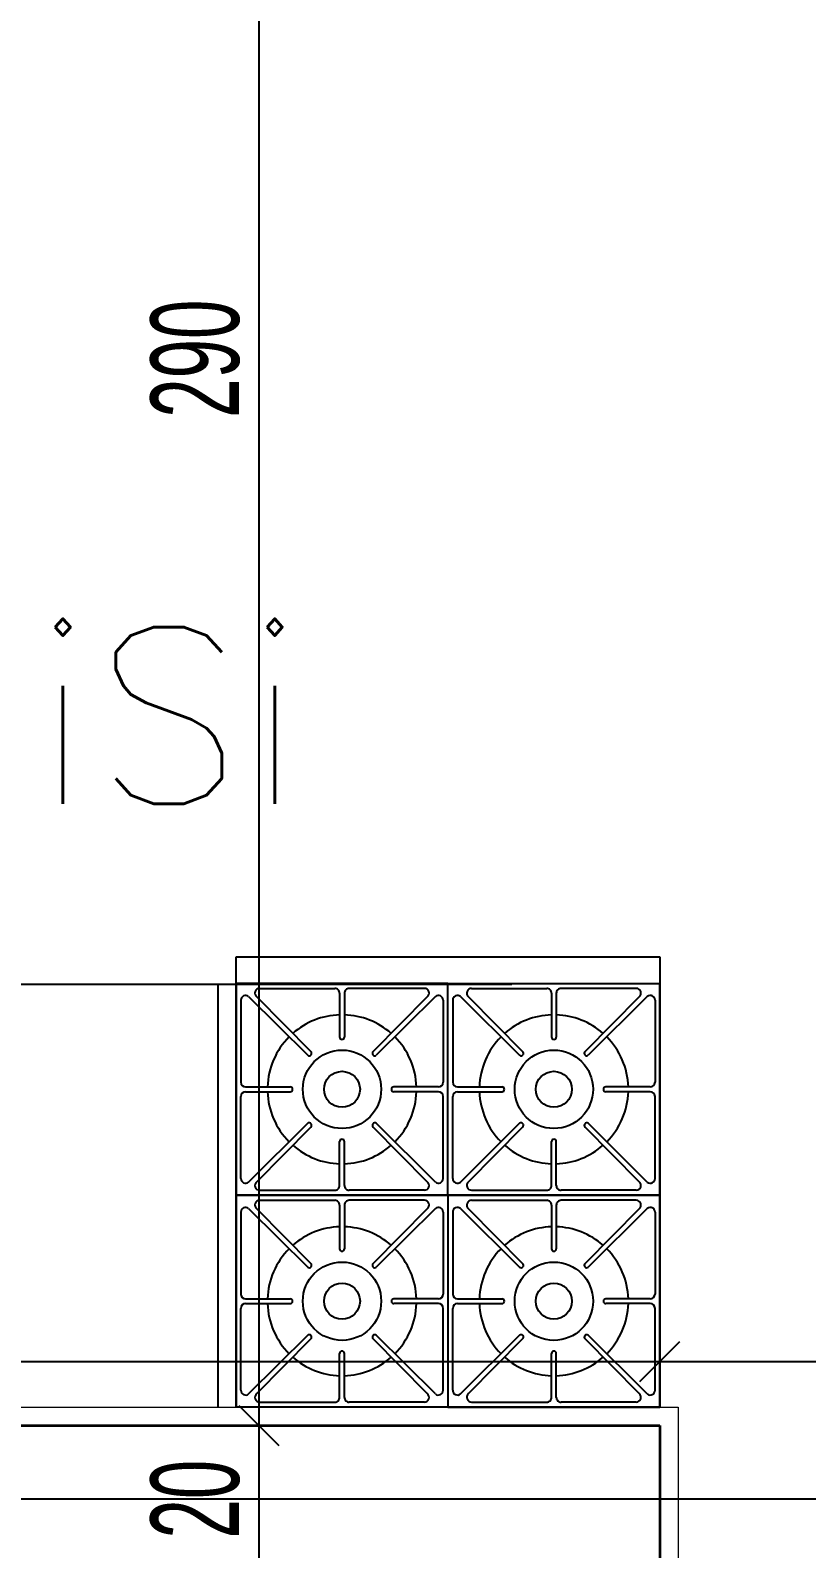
# Model space of a CAD drawing. Header units: inches. Extents: x -7543 to -822, y 102837 to 190349.
# Drawn here: x -833.61137 to -833.59027, y 102837.12434 to 102837.16561 of the extents above; entities that cross this region are included whole.
import ezdxf

# ---------------------------------------------------------------- set-up
doc = ezdxf.new("R2010")
doc.units = ezdxf.units.IN
doc.header["$MEASUREMENT"] = 0
doc.linetypes.add('DASHDOTX2', pattern=[2, 1, -0.5, 0, -0.5])
doc.layers.get('0').update_dxf_attribs({"lineweight": 25})
for name, color, linetype, lineweight in [('AKS', 1, 'Continuous', 25), ('ICOL', 55, 'Continuous', 25), ('SIVA', 150, 'Continuous', 15), ('YAZI', 7, 'Continuous', 25)]:
    doc.layers.add(name, color=color, linetype=linetype, lineweight=lineweight)
doc.layers.add('DUVAR', color=7, linetype='Continuous', lineweight=35, true_color=0xfc4642)
doc.layers.add('TEFRİŞ', color=7, linetype='Continuous', lineweight=25, true_color=0x78462c)
doc.styles.add('OLCU', font='tromand.shx', dxfattribs={"width": 0.6, "height": 12})
doc.styles.add('TXTX', font='TXTX')

# ---------------------------------------------------------------- blocks, each defined once
blk = doc.blocks.new('_Oblique')
at = {"color": 0, "linetype": 'ByBlock', "lineweight": -2}
blk.add_line((-0.5, -0.5), (0.5, 0.5), dxfattribs=at)

msp = doc.modelspace()

# ---------------------------------------------------------------- linework, layer by layer
at = {"layer": 'AKS', "linetype": 'DASHDOTX2', "ltscale": 10}
msp.add_line((-833.2100964127285, 102837.1256839999), (-833.6602611994152, 102837.1256839999), dxfattribs=at)
at = {"layer": 'DUVAR'}
for p, q in [((-833.6602611994156, 102837.1276839999), (-833.5942611954849, 102837.1276839999)), ((-833.5942611954849, 102837.1276839999), (-833.5942611954849, 102837.0726839999))]:
    msp.add_line(p, q, dxfattribs=at)
at = {"layer": 'ICOL'}
for p, q in [((-833.6051586015334, 102837.185685496), (-833.6051586015334, 102837.1276839999)), ((-833.5942612033439, 102837.129418681), (-833.6632611994156, 102837.129418681)), ((-833.4902611994156, 102837.129418681), (-833.5942612033439, 102837.129418681)), ((-833.6051586015334, 102837.1276839999), (-833.6051586015334, 102837.1236839999))]:
    msp.add_line(p, q, dxfattribs=at)
at = {"layer": 'ICOL', "color": 53}
for p, q in [((-833.5942612033439, 102837.1300839999), (-833.5942612033439, 102837.130258681)), ((-833.5942612033439, 102837.1300839999), (-833.5942612033439, 102837.130258681)), ((-833.6057868800692, 102837.1276839999), (-833.6043186015334, 102837.1276839999)), ((-833.6057868800692, 102837.1276839999), (-833.6043186015334, 102837.1276839999))]:
    msp.add_line(p, q, dxfattribs=at)
at = {"layer": 'SIVA'}
for p, q in [((-833.6607611994153, 102837.1281839999), (-833.5937612033437, 102837.1281839999)), ((-833.5937612033437, 102837.1281839999), (-833.5937612033435, 102837.0721839999))]:
    msp.add_line(p, q, dxfattribs=at)
at = {"layer": 'TEFRİŞ'}
for p, q in [((-833.6057807652662, 102837.1281839999), (-833.6057807652662, 102837.1404239999)), ((-833.6057807652662, 102837.1404239999), (-833.5942607652662, 102837.1404239999)), ((-833.5942607652662, 102837.1404239999), (-833.5942607652662, 102837.1281839999)), ((-833.6627611994156, 102837.1396839998), (-833.598280959493, 102837.1396839998)), ((-833.606280959493, 102837.1396839998), (-833.606280959493, 102837.1281839999)), ((-833.6057807652662, 102837.1339439999), (-833.6057807652662, 102837.1397039999)), ((-833.6000207652662, 102837.1397039999), (-833.6057807652662, 102837.1397039999)), ((-833.6057807652662, 102837.1397039999), (-833.6057807652662, 102837.1339439999)), ((-833.6000207652662, 102837.1397039999), (-833.6057807652662, 102837.1397039999)), ((-833.6057807652662, 102837.1397039999), (-833.6057807652662, 102837.1339439999)), ((-833.6051390857654, 102837.1395667007), (-833.6030953555244, 102837.1395667007)), ((-833.6029656260521, 102837.1394369712), (-833.6029656260521, 102837.1382459609)), ((-833.6028358965668, 102837.1394369712), (-833.6028358965668, 102837.1382459609)), ((-833.6006624368665, 102837.1395667007), (-833.6027061670945, 102837.1395667007)), ((-833.6000207652662, 102837.1339439999), (-833.6000207652662, 102837.1397039999)), ((-833.6000207652662, 102837.1397039999), (-833.5942607652662, 102837.1397039999)), ((-833.6000207652662, 102837.1339439999), (-833.6000207652662, 102837.1397039999)), ((-833.6000207652662, 102837.1397039999), (-833.5942607652662, 102837.1397039999)), ((-833.6000207652662, 102837.1339439999), (-833.6000207652662, 102837.1397039999)), ((-833.6000207652662, 102837.1339439999), (-833.6000207652662, 102837.1397039999)), ((-833.5993790936659, 102837.1395667007), (-833.5973353634379, 102837.1395667007)), ((-833.5972056339656, 102837.1394369712), (-833.5972056339656, 102837.1382459609)), ((-833.5970759044803, 102837.1394369712), (-833.5970759044803, 102837.1382459609)), ((-833.5949024447671, 102837.1395667007), (-833.596946175008, 102837.1395667007)), ((-833.5942607652662, 102837.1339439999), (-833.5942607652662, 102837.1397039999)), ((-833.5942607652662, 102837.1397039999), (-833.5942607652662, 102837.1339439999)), ((-833.5942607652662, 102837.1397039999), (-833.5942607652662, 102837.1339439999)), ((-833.6056510357939, 102837.1392451325), (-833.6056510357939, 102837.1370185941)), ((-833.6054399086669, 102837.1393461353), (-833.6038320713824, 102837.1377484545)), ((-833.6052204675672, 102837.1393359685), (-833.6037506737276, 102837.1378494894)), ((-833.6005810550647, 102837.1393359685), (-833.6020508489042, 102837.1378494894)), ((-833.600361613965, 102837.1393461353), (-833.6019694512495, 102837.1377484545)), ((-833.6001504947515, 102837.1392451325), (-833.6001504947515, 102837.1370185941)), ((-833.599891035781, 102837.1392451325), (-833.599891035781, 102837.1370185941)), ((-833.5996799165674, 102837.1393461353), (-833.5980720792829, 102837.1377484545)), ((-833.5994604754677, 102837.1393359685), (-833.5979906816282, 102837.1378494894)), ((-833.5948210629653, 102837.1393359685), (-833.5962908568048, 102837.1378494894)), ((-833.5946016218655, 102837.1393461353), (-833.59620945915, 102837.1377484545)), ((-833.5943904947385, 102837.1392451325), (-833.5943904947385, 102837.1370185941)), ((-833.6037408553472, 102837.1377582729), (-833.6037408553472, 102837.1377583046)), ((-833.6020606672847, 102837.1377582729), (-833.6020606672847, 102837.1377583046)), ((-833.5979808632477, 102837.1377582729), (-833.5979808632477, 102837.1377583046)), ((-833.5963006751853, 102837.1377582729), (-833.5963006751853, 102837.1377583046)), ((-833.6056510357939, 102837.1344028672), (-833.6056510357939, 102837.1366294056)), ((-833.6055213063087, 102837.1368888646), (-833.6043102708392, 102837.1368888646)), ((-833.6055213063087, 102837.1367591351), (-833.6043102708392, 102837.1367591351)), ((-833.6055213063087, 102837.1367591351), (-833.6043102708392, 102837.1367591351)), ((-833.6002802242238, 102837.1368888646), (-833.6014912517797, 102837.1368888646)), ((-833.6002802242238, 102837.1367591351), (-833.6014912517797, 102837.1367591351)), ((-833.6002802242238, 102837.1367591351), (-833.6014912517797, 102837.1367591351)), ((-833.6001504947515, 102837.1344028672), (-833.6001504947515, 102837.1366294056)), ((-833.599891035781, 102837.1344028672), (-833.599891035781, 102837.1366294056)), ((-833.5997613063087, 102837.1368888646), (-833.5985502787527, 102837.1368888646)), ((-833.5997613063087, 102837.1367591351), (-833.5985502787527, 102837.1367591351)), ((-833.5997613063087, 102837.1367591351), (-833.5985502787527, 102837.1367591351)), ((-833.5945202242239, 102837.1368888646), (-833.5957312596933, 102837.1368888646)), ((-833.5945202242239, 102837.1367591351), (-833.5957312596933, 102837.1367591351)), ((-833.5945202242239, 102837.1367591351), (-833.5957312596933, 102837.1367591351)), ((-833.5943904947385, 102837.1344028672), (-833.5943904947385, 102837.1366294056)), ((-833.6054399086669, 102837.1343018645), (-833.6038320713824, 102837.1358995452)), ((-833.6052204675672, 102837.1343120312), (-833.6037506737276, 102837.1357985103)), ((-833.6037408553472, 102837.1358897268), (-833.6037408553472, 102837.1358896952)), ((-833.6020606672847, 102837.1358897268), (-833.6020606672847, 102837.1358896952)), ((-833.6005810550647, 102837.1343120312), (-833.6020508489042, 102837.1357985103)), ((-833.600361613965, 102837.1343018645), (-833.6019694512495, 102837.1358995452)), ((-833.5996799165674, 102837.1343018645), (-833.5980720792829, 102837.1358995452)), ((-833.5994604754677, 102837.1343120312), (-833.5979906816282, 102837.1357985103)), ((-833.5979808632477, 102837.1358897268), (-833.5979808632477, 102837.1358896952)), ((-833.5963006751853, 102837.1358897268), (-833.5963006751853, 102837.1358896952)), ((-833.5948210629653, 102837.1343120312), (-833.5962908568048, 102837.1357985103)), ((-833.5946016218655, 102837.1343018645), (-833.59620945915, 102837.1358995452)), ((-833.6029656260521, 102837.1342110285), (-833.6029656260521, 102837.1354020389)), ((-833.6028358965668, 102837.1342110285), (-833.6028358965668, 102837.1354020389)), ((-833.5972056339656, 102837.1342110285), (-833.5972056339656, 102837.1354020389)), ((-833.5970759044803, 102837.1342110285), (-833.5970759044803, 102837.1354020389)), ((-833.6051390857654, 102837.134081299), (-833.6030953555244, 102837.134081299)), ((-833.6006624368665, 102837.134081299), (-833.6027061670945, 102837.134081299)), ((-833.5993790936659, 102837.134081299), (-833.5973353634379, 102837.134081299)), ((-833.5949024447671, 102837.134081299), (-833.596946175008, 102837.134081299)), ((-833.6057807652662, 102837.1339439999), (-833.6057807652662, 102837.1281839999)), ((-833.6000207652662, 102837.1339439999), (-833.6057807652662, 102837.1339439999)), ((-833.6000207652662, 102837.1339439999), (-833.6057807652662, 102837.1339439999)), ((-833.6057807652662, 102837.1339439999), (-833.6000207652662, 102837.1339439999)), ((-833.6057807652662, 102837.1339439999), (-833.6000207652662, 102837.1339439999)), ((-833.6057807652662, 102837.1339439999), (-833.6000207652662, 102837.1339439999)), ((-833.6057807652662, 102837.1281839999), (-833.6057807652662, 102837.1339439999)), ((-833.6057807652662, 102837.1339439999), (-833.6000207652662, 102837.1339439999)), ((-833.6057807652662, 102837.1281839999), (-833.6057807652662, 102837.1339439999)), ((-833.6051390857654, 102837.1338067007), (-833.6030953555244, 102837.1338067007)), ((-833.6029656260521, 102837.1336769712), (-833.6029656260521, 102837.1324859609)), ((-833.6028358965668, 102837.1336769712), (-833.6028358965668, 102837.1324859609)), ((-833.6006624368665, 102837.1338067007), (-833.6027061670945, 102837.1338067007)), ((-833.6000207652662, 102837.1339439999), (-833.5942607652662, 102837.1339439999)), ((-833.6000207652662, 102837.1339439999), (-833.5942607652662, 102837.1339439999)), ((-833.5942607652662, 102837.1339439999), (-833.6000207652662, 102837.1339439999)), ((-833.5942607652662, 102837.1339439999), (-833.6000207652662, 102837.1339439999)), ((-833.6000207652662, 102837.1339439999), (-833.6000207652662, 102837.1281839999)), ((-833.6000207652662, 102837.1339439999), (-833.6000207652662, 102837.1281839999)), ((-833.5942607652662, 102837.1339439999), (-833.6000207652662, 102837.1339439999)), ((-833.6000207652662, 102837.1339439999), (-833.6000207652662, 102837.1281839999)), ((-833.5942607652662, 102837.1339439999), (-833.6000207652662, 102837.1339439999)), ((-833.6000207652662, 102837.1339439999), (-833.6000207652662, 102837.1281839999)), ((-833.5993790936659, 102837.1338067007), (-833.5973353634379, 102837.1338067007)), ((-833.5972056339656, 102837.1336769712), (-833.5972056339656, 102837.1324859609)), ((-833.5970759044803, 102837.1336769712), (-833.5970759044803, 102837.1324859609)), ((-833.5949024447671, 102837.1338067007), (-833.596946175008, 102837.1338067007)), ((-833.5942607652662, 102837.1339439999), (-833.5942607652662, 102837.1281839999)), ((-833.5942607652662, 102837.1281839999), (-833.5942607652662, 102837.1339439999)), ((-833.5942607652662, 102837.1281839999), (-833.5942607652662, 102837.1339439999)), ((-833.6056510357939, 102837.1334851325), (-833.6056510357939, 102837.1312585941)), ((-833.6054399086669, 102837.1335861353), (-833.6038320713824, 102837.1319884545)), ((-833.6052204675672, 102837.1335759685), (-833.6037506737276, 102837.1320894894)), ((-833.6005810550647, 102837.1335759685), (-833.6020508489042, 102837.1320894894)), ((-833.600361613965, 102837.1335861353), (-833.6019694512495, 102837.1319884545)), ((-833.6001504947515, 102837.1334851325), (-833.6001504947515, 102837.1312585941)), ((-833.599891035781, 102837.1334851325), (-833.599891035781, 102837.1312585941)), ((-833.5996799165674, 102837.1335861353), (-833.5980720792829, 102837.1319884545)), ((-833.5994604754677, 102837.1335759685), (-833.5979906816282, 102837.1320894894)), ((-833.5948210629653, 102837.1335759685), (-833.5962908568048, 102837.1320894894)), ((-833.5946016218655, 102837.1335861353), (-833.59620945915, 102837.1319884545)), ((-833.5943904947385, 102837.1334851325), (-833.5943904947385, 102837.1312585941)), ((-833.6037408553472, 102837.1319982729), (-833.6037408553472, 102837.1319983046)), ((-833.6020606672847, 102837.1319982729), (-833.6020606672847, 102837.1319983046)), ((-833.5979808632477, 102837.1319982729), (-833.5979808632477, 102837.1319983046)), ((-833.5963006751853, 102837.1319982729), (-833.5963006751853, 102837.1319983046)), ((-833.6056510357939, 102837.1286428672), (-833.6056510357939, 102837.1308694056)), ((-833.6055213063087, 102837.1311288646), (-833.6043102708392, 102837.1311288646)), ((-833.6055213063087, 102837.1311288646), (-833.6043102708392, 102837.1311288646)), ((-833.6055213063087, 102837.1309991351), (-833.6043102708392, 102837.1309991351)), ((-833.6002802242238, 102837.1311288646), (-833.6014912517797, 102837.1311288646)), ((-833.6002802242238, 102837.1311288646), (-833.6014912517797, 102837.1311288646)), ((-833.6002802242238, 102837.1309991351), (-833.6014912517797, 102837.1309991351)), ((-833.6001504947515, 102837.1286428672), (-833.6001504947515, 102837.1308694056)), ((-833.599891035781, 102837.1286428672), (-833.599891035781, 102837.1308694056)), ((-833.5997613063087, 102837.1311288646), (-833.5985502787527, 102837.1311288646)), ((-833.5997613063087, 102837.1311288646), (-833.5985502787527, 102837.1311288646)), ((-833.5997613063087, 102837.1309991351), (-833.5985502787527, 102837.1309991351)), ((-833.5945202242239, 102837.1311288646), (-833.5957312596933, 102837.1311288646)), ((-833.5945202242239, 102837.1311288646), (-833.5957312596933, 102837.1311288646)), ((-833.5945202242239, 102837.1309991351), (-833.5957312596933, 102837.1309991351)), ((-833.5943904947385, 102837.1286428672), (-833.5943904947385, 102837.1308694056)), ((-833.6054399086669, 102837.1285418645), (-833.6038320713824, 102837.1301395452)), ((-833.6052204675672, 102837.1285520312), (-833.6037506737276, 102837.1300385103)), ((-833.6037408553472, 102837.1301297268), (-833.6037408553472, 102837.1301296952)), ((-833.6020606672847, 102837.1301297268), (-833.6020606672847, 102837.1301296952)), ((-833.6005810550647, 102837.1285520312), (-833.6020508489042, 102837.1300385103)), ((-833.600361613965, 102837.1285418645), (-833.6019694512495, 102837.1301395452)), ((-833.5996799165674, 102837.1285418645), (-833.5980720792829, 102837.1301395452)), ((-833.5994604754677, 102837.1285520312), (-833.5979906816282, 102837.1300385103)), ((-833.5979808632477, 102837.1301297268), (-833.5979808632477, 102837.1301296952)), ((-833.5963006751853, 102837.1301297268), (-833.5963006751853, 102837.1301296952)), ((-833.5948210629653, 102837.1285520312), (-833.5962908568048, 102837.1300385103)), ((-833.5946016218655, 102837.1285418645), (-833.59620945915, 102837.1301395452)), ((-833.6029656260521, 102837.1284510285), (-833.6029656260521, 102837.1296420389)), ((-833.6028358965668, 102837.1284510285), (-833.6028358965668, 102837.1296420389)), ((-833.5972056339656, 102837.1284510285), (-833.5972056339656, 102837.1296420389)), ((-833.5970759044803, 102837.1284510285), (-833.5970759044803, 102837.1296420389)), ((-833.6051390857654, 102837.128321299), (-833.6030953555244, 102837.128321299)), ((-833.6006624368665, 102837.128321299), (-833.6027061670945, 102837.128321299)), ((-833.5993790936659, 102837.128321299), (-833.5973353634379, 102837.128321299)), ((-833.5949024447671, 102837.128321299), (-833.596946175008, 102837.128321299)), ((-833.5942607652662, 102837.1281839999), (-833.6057807652662, 102837.1281839999)), ((-833.6000207652662, 102837.1281839999), (-833.6057807652662, 102837.1281839999)), ((-833.6000207652662, 102837.1281839999), (-833.6057807652662, 102837.1281839999)), ((-833.6000207652662, 102837.1281839999), (-833.5942607652662, 102837.1281839999)), ((-833.6000207652662, 102837.1281839999), (-833.5942607652662, 102837.1281839999))]:
    msp.add_line(p, q, dxfattribs=at)
for centre, radius in [((-833.6029007613159, 102837.1368239999), 0.001065560549462062), ((-833.5971407692165, 102837.1368239999), 0.001065560549462062), ((-833.6029007613159, 102837.1368239999), 0.0004895605494620615), ((-833.5971407692165, 102837.1368239999), 0.0004895605494620615), ((-833.6029007613159, 102837.1310639999), 0.001065560549462062), ((-833.5971407692165, 102837.1310639999), 0.001065560549462062), ((-833.6029007613159, 102837.1310639999), 0.0004895605494620615), ((-833.5971407692165, 102837.1310639999), 0.0004895605494620615)]:
    msp.add_circle(centre, radius, dxfattribs=at)
for centre, radius, start, end in [((-833.6051390857654, 102837.1394369712), 0.0001297294852890167, 90.00000299959383, 231.1479999023067), ((-833.6030953555244, 102837.1394369712), 0.0001297294852890167, 0, 90.00000299959383), ((-833.6027061670945, 102837.1394369712), 0.0001297294852890167, 90.00000299959383, 180.00000500258), ((-833.6006624368665, 102837.1394369712), 0.0001297294852890167, 308.8520000976933, 89.99999700040615), ((-833.5993790936659, 102837.1394369712), 0.0001297294852890167, 90.00000299959383, 231.1479999023067), ((-833.5973353634379, 102837.1394369712), 0.0001297294852890167, 359.9999949974201, 89.99999700040615), ((-833.596946175008, 102837.1394369712), 0.0001297294852890167, 89.99999700040615, 180), ((-833.5949024447671, 102837.1394369712), 0.0001297294852890167, 308.8520000976933, 89.99999700040615), ((-833.6055213063087, 102837.1392451325), 0.0001297294852890167, 51.14800103017746, 180.00000500258), ((-833.6002802163233, 102837.1392451325), 0.0001297294852890167, 359.9999949974201, 128.8519989698226), ((-833.5997613142091, 102837.1392451325), 0.0001297294852890167, 51.14800103017746, 180.00000500258), ((-833.5945202242239, 102837.1392451325), 0.0001297294852890167, 359.9999949974201, 128.8519989698226), ((-833.6029007613159, 102837.1368239999), 0.002025560549462062, 91.83510244293656, 131.3747572026161), ((-833.6029007613159, 102837.1368239999), 0.002025560549462062, 48.62524279738395, 88.16489719260268), ((-833.5971407692165, 102837.1368239999), 0.002025560549462062, 91.8351028073973, 131.3747572026161), ((-833.5971407692165, 102837.1368239999), 0.002025560549462062, 48.62524279738395, 88.16489755706343), ((-833.6029007613159, 102837.1368239999), 0.002025560549462062, 135.2010501938546, 178.1648975180617), ((-833.6029007613159, 102837.1382459609), 6.486473615803471e-05, 180.00000500258, 270.0000009998646), ((-833.6029007613159, 102837.1382459609), 6.486473615803471e-05, 270.0000009998646, 0), ((-833.6029007613159, 102837.1368239999), 0.002025560549462062, 1.835102481938255, 44.79894980614539), ((-833.5971407692165, 102837.1368239999), 0.002025560549462062, 135.2010501938546, 178.1648975180617), ((-833.5971407692165, 102837.1382459609), 6.486473615803471e-05, 180, 269.9999990001353), ((-833.5971407692165, 102837.1382459609), 6.486473615803471e-05, 269.9999990001353, 359.9999949974201), ((-833.5971407692165, 102837.1368239999), 0.002025560549462062, 1.835102481938255, 44.79894980614539), ((-833.6037913725615, 102837.1377989717), 6.486473615803471e-05, 321.1470801459311, 51.14044702460502), ((-833.6020101500703, 102837.1377989717), 6.486473615803471e-05, 128.859552975395, 218.8529198540689), ((-833.5980313804621, 102837.1377989717), 6.486473615803471e-05, 321.1470801459311, 51.14044702460502), ((-833.5962501579709, 102837.1377989717), 6.486473615803471e-05, 128.859552975395, 218.8529198540689), ((-833.6037913725615, 102837.1377989717), 6.486473615803471e-05, 231.1534640108065, 321.1356868429399), ((-833.6020101500703, 102837.1377989717), 6.486473615803471e-05, 218.8643131570601, 308.8465359891935), ((-833.5980313804621, 102837.1377989717), 6.486473615803471e-05, 231.1534640108065, 321.1356868429399), ((-833.5962501579709, 102837.1377989717), 6.486473615803471e-05, 218.8643131570601, 308.8465359891935), ((-833.6055213063087, 102837.1370185941), 0.0001297294852890167, 180.00000500258, 270.0000009998646), ((-833.6002802242238, 102837.1370185941), 0.0001297294852890167, 270.0000009998646, 0), ((-833.5997613063087, 102837.1370185941), 0.0001297294852890167, 180, 269.9999990001353), ((-833.5945202242239, 102837.1370185941), 0.0001297294852890167, 269.9999990001353, 359.9999949974201), ((-833.6055213063087, 102837.1366294056), 0.0001297294852890167, 89.99999900013539, 179.99999499742), ((-833.6029007613159, 102837.1368239999), 0.002025560549462062, 181.8351028990337, 224.7989498061454), ((-833.6043102708392, 102837.1368239999), 6.486473615803471e-05, 0, 90.00000299959383), ((-833.6043102708392, 102837.1368239999), 6.486473615803471e-05, 270.0000009998646, 0), ((-833.6014912517797, 102837.1368239999), 6.486473615803471e-05, 90.00000299959383, 180.00000500258), ((-833.6014912517797, 102837.1368239999), 6.486473615803471e-05, 180.00000500258, 270.0000009998646), ((-833.6029007613159, 102837.1368239999), 0.002025560549462062, 315.2010501938546, 358.1648971009663), ((-833.6002802242238, 102837.1366294056), 0.0001297294852890167, 0, 89.99999900013539), ((-833.5997613063087, 102837.1366294056), 0.0001297294852890167, 90.00000099986461, 180), ((-833.5971407692165, 102837.1368239999), 0.002025560549462062, 181.8351028990337, 224.7989498061454), ((-833.5985502787527, 102837.1368239999), 6.486473615803471e-05, 359.9999949974201, 89.99999700040615), ((-833.5985502787527, 102837.1368239999), 6.486473615803471e-05, 269.9999990001353, 359.9999949974201), ((-833.5957312596933, 102837.1368239999), 6.486473615803471e-05, 89.99999700040615, 180), ((-833.5957312596933, 102837.1368239999), 6.486473615803471e-05, 180, 269.9999990001353), ((-833.5971407692165, 102837.1368239999), 0.002025560549462062, 315.2010501938546, 358.1648971009663), ((-833.5945202242239, 102837.1366294056), 0.0001297294852890167, 5.002579958504282e-06, 90.00000099986461), ((-833.6037913725615, 102837.135849028), 6.486473615803471e-05, 38.86431315706013, 128.8465359891935), ((-833.6037913725615, 102837.135849028), 6.486473615803471e-05, 308.859552975395, 38.85291985406888), ((-833.6020101500703, 102837.135849028), 6.486473615803471e-05, 141.1470801459311, 231.140447024605), ((-833.6020101500703, 102837.135849028), 6.486473615803471e-05, 51.15346401080649, 141.1356868429399), ((-833.5980313804621, 102837.135849028), 6.486473615803471e-05, 38.86431315706013, 128.8465359891935), ((-833.5980313804621, 102837.135849028), 6.486473615803471e-05, 308.859552975395, 38.85291985406888), ((-833.5962501579709, 102837.135849028), 6.486473615803471e-05, 141.1470801459311, 231.140447024605), ((-833.5962501579709, 102837.135849028), 6.486473615803471e-05, 51.15346401080649, 141.1356868429399), ((-833.6029007613159, 102837.1368239999), 0.002025560549462062, 228.6252427973839, 268.1648975570634), ((-833.6029007613159, 102837.1354020389), 6.486473615803471e-05, 89.99999900013539, 179.99999499742), ((-833.6029007613159, 102837.1354020389), 6.486473615803471e-05, 0, 89.99999900013539), ((-833.6029007613159, 102837.1368239999), 0.002025560549462062, 271.8351028073973, 311.3747572026161), ((-833.5971407692165, 102837.1368239999), 0.002025560549462062, 228.6252427973839, 268.1648971926027), ((-833.5971407692165, 102837.1354020389), 6.486473615803471e-05, 90.00000099986461, 180), ((-833.5971407692165, 102837.1354020389), 6.486473615803471e-05, 5.002579958504282e-06, 90.00000099986461), ((-833.5971407692165, 102837.1368239999), 0.002025560549462062, 271.8351024429365, 311.3747572026161), ((-833.6055213063087, 102837.1344028672), 0.0001297294852890167, 179.99999499742, 308.8519989698225), ((-833.6051390857654, 102837.1342110285), 0.0001297294852890167, 128.8520000976933, 269.9999970004062), ((-833.6030953555244, 102837.1342110285), 0.0001297294852890167, 269.9999970004062, 0), ((-833.6027061670945, 102837.1342110285), 0.0001297294852890167, 179.99999499742, 269.9999970004062), ((-833.6006624368665, 102837.1342110285), 0.0001297294852890167, 270.0000029995938, 51.14799990230672), ((-833.6002802163233, 102837.1344028672), 0.0001297294852890167, 231.1480010301775, 5.002579958504282e-06), ((-833.5997613142091, 102837.1344028672), 0.0001297294852890167, 179.99999499742, 308.8519989698225), ((-833.5993790936659, 102837.1342110285), 0.0001297294852890167, 128.8520000976933, 269.9999970004062), ((-833.5973353634379, 102837.1342110285), 0.0001297294852890167, 270.0000029995938, 5.002579958504282e-06), ((-833.596946175008, 102837.1342110285), 0.0001297294852890167, 180, 270.0000029995938), ((-833.5949024447671, 102837.1342110285), 0.0001297294852890167, 270.0000029995938, 51.14799990230672), ((-833.5945202242239, 102837.1344028672), 0.0001297294852890167, 231.1480010301775, 5.002579958504282e-06), ((-833.6051390857654, 102837.1336769712), 0.0001297294852890167, 90.00000299959383, 231.1479999023067), ((-833.6030953555244, 102837.1336769712), 0.0001297294852890167, 0, 90.00000299959383), ((-833.6027061670945, 102837.1336769712), 0.0001297294852890167, 90.00000299959383, 180.00000500258), ((-833.6006624368665, 102837.1336769712), 0.0001297294852890167, 308.8520000976933, 89.99999700040615), ((-833.5993790936659, 102837.1336769712), 0.0001297294852890167, 90.00000299959383, 231.1479999023067), ((-833.5973353634379, 102837.1336769712), 0.0001297294852890167, 359.9999949974201, 89.99999700040615), ((-833.596946175008, 102837.1336769712), 0.0001297294852890167, 89.99999700040615, 180), ((-833.5949024447671, 102837.1336769712), 0.0001297294852890167, 308.8520000976933, 89.99999700040615), ((-833.6055213063087, 102837.1334851325), 0.0001297294852890167, 51.14800103017746, 180.00000500258), ((-833.6002802163233, 102837.1334851325), 0.0001297294852890167, 359.9999949974201, 128.8519989698226), ((-833.5997613142091, 102837.1334851325), 0.0001297294852890167, 51.14800103017746, 180.00000500258), ((-833.5945202242239, 102837.1334851325), 0.0001297294852890167, 359.9999949974201, 128.8519989698226), ((-833.6029007613159, 102837.1310639999), 0.002025560549462062, 91.83510244293656, 131.3747572026161), ((-833.6029007613159, 102837.1310639999), 0.002025560549462062, 48.62524279738395, 88.16489719260268), ((-833.5971407692165, 102837.1310639999), 0.002025560549462062, 91.8351028073973, 131.3747572026161), ((-833.5971407692165, 102837.1310639999), 0.002025560549462062, 48.62524279738395, 88.16489755706343), ((-833.6029007613159, 102837.1310639999), 0.002025560549462062, 135.2010501938546, 178.1648971009663), ((-833.6029007613159, 102837.1324859609), 6.486473615803471e-05, 180.00000500258, 270.0000009998646), ((-833.6029007613159, 102837.1324859609), 6.486473615803471e-05, 270.0000009998646, 0), ((-833.6029007613159, 102837.1310639999), 0.002025560549462062, 1.835102899033724, 44.79894980614539), ((-833.5971407692165, 102837.1310639999), 0.002025560549462062, 135.2010501938546, 178.1648971009663), ((-833.5971407692165, 102837.1324859609), 6.486473615803471e-05, 180, 269.9999990001353), ((-833.5971407692165, 102837.1324859609), 6.486473615803471e-05, 269.9999990001353, 359.9999949974201), ((-833.5971407692165, 102837.1310639999), 0.002025560549462062, 1.835102899033724, 44.79894980614539), ((-833.6037913725615, 102837.1320389717), 6.486473615803471e-05, 231.1534640108065, 321.1356868429399), ((-833.6037913725615, 102837.1320389717), 6.486473615803471e-05, 321.1470801459311, 51.14044702460502), ((-833.6020101500703, 102837.1320389717), 6.486473615803471e-05, 128.859552975395, 218.8529198540689), ((-833.6020101500703, 102837.1320389717), 6.486473615803471e-05, 218.8643131570601, 308.8465359891935), ((-833.5980313804621, 102837.1320389717), 6.486473615803471e-05, 231.1534640108065, 321.1356868429399), ((-833.5980313804621, 102837.1320389717), 6.486473615803471e-05, 321.1470801459311, 51.14044702460502), ((-833.5962501579709, 102837.1320389717), 6.486473615803471e-05, 128.859552975395, 218.8529198540689), ((-833.5962501579709, 102837.1320389717), 6.486473615803471e-05, 218.8643131570601, 308.8465359891935), ((-833.6055213063087, 102837.1312585941), 0.0001297294852890167, 180.00000500258, 270.0000009998646), ((-833.6002802242238, 102837.1312585941), 0.0001297294852890167, 270.0000009998646, 0), ((-833.5997613063087, 102837.1312585941), 0.0001297294852890167, 180, 269.9999990001353), ((-833.5945202242239, 102837.1312585941), 0.0001297294852890167, 269.9999990001353, 359.9999949974201), ((-833.6055213063087, 102837.1308694056), 0.0001297294852890167, 89.99999900013539, 179.99999499742), ((-833.6029007613159, 102837.1310639999), 0.002025560549462062, 181.8351024819383, 224.7989498061454), ((-833.6043102708392, 102837.1310639999), 6.486473615803471e-05, 0, 89.99999900013539), ((-833.6043102708392, 102837.1310639999), 6.486473615803471e-05, 269.9999970004062, 0), ((-833.6014912517797, 102837.1310639999), 6.486473615803471e-05, 89.99999900013539, 179.99999499742), ((-833.6014912517797, 102837.1310639999), 6.486473615803471e-05, 179.99999499742, 269.9999970004062), ((-833.6029007613159, 102837.1310639999), 0.002025560549462062, 315.2010501938546, 358.1648975180617), ((-833.6002802242238, 102837.1308694056), 0.0001297294852890167, 0, 89.99999900013539), ((-833.5997613063087, 102837.1308694056), 0.0001297294852890167, 90.00000099986461, 180), ((-833.5971407692165, 102837.1310639999), 0.002025560549462062, 181.8351024819383, 224.7989498061454), ((-833.5985502787527, 102837.1310639999), 6.486473615803471e-05, 5.002579958504282e-06, 90.00000099986461), ((-833.5985502787527, 102837.1310639999), 6.486473615803471e-05, 270.0000029995938, 5.002579958504282e-06), ((-833.5957312596933, 102837.1310639999), 6.486473615803471e-05, 90.00000099986461, 180), ((-833.5957312596933, 102837.1310639999), 6.486473615803471e-05, 180, 270.0000029995938), ((-833.5971407692165, 102837.1310639999), 0.002025560549462062, 315.2010501938546, 358.1648975180617), ((-833.5945202242239, 102837.1308694056), 0.0001297294852890167, 5.002579958504282e-06, 90.00000099986461), ((-833.6037913725615, 102837.130089028), 6.486473615803471e-05, 38.86431315706013, 128.8465359891935), ((-833.6037913725615, 102837.130089028), 6.486473615803471e-05, 308.859552975395, 38.85291985406888), ((-833.6020101500703, 102837.130089028), 6.486473615803471e-05, 141.1470801459311, 231.140447024605), ((-833.6020101500703, 102837.130089028), 6.486473615803471e-05, 51.15346401080649, 141.1356868429399), ((-833.5980313804621, 102837.130089028), 6.486473615803471e-05, 38.86431315706013, 128.8465359891935), ((-833.5980313804621, 102837.130089028), 6.486473615803471e-05, 308.859552975395, 38.85291985406888), ((-833.5962501579709, 102837.130089028), 6.486473615803471e-05, 141.1470801459311, 231.140447024605), ((-833.5962501579709, 102837.130089028), 6.486473615803471e-05, 51.15346401080649, 141.1356868429399), ((-833.6029007613159, 102837.1310639999), 0.002025560549462062, 228.6252427973839, 268.1648975570634), ((-833.6029007613159, 102837.1296420389), 6.486473615803471e-05, 89.99999900013539, 179.99999499742), ((-833.6029007613159, 102837.1296420389), 6.486473615803471e-05, 0, 89.99999900013539), ((-833.6029007613159, 102837.1310639999), 0.002025560549462062, 271.8351028073973, 311.3747572026161), ((-833.5971407692165, 102837.1310639999), 0.002025560549462062, 228.6252427973839, 268.1648971926027), ((-833.5971407692165, 102837.1296420389), 6.486473615803471e-05, 90.00000099986461, 180), ((-833.5971407692165, 102837.1296420389), 6.486473615803471e-05, 5.002579958504282e-06, 90.00000099986461), ((-833.5971407692165, 102837.1310639999), 0.002025560549462062, 271.8351024429365, 311.3747572026161), ((-833.6055213063087, 102837.1286428672), 0.0001297294852890167, 179.99999499742, 308.8519989698225), ((-833.6051390857654, 102837.1284510285), 0.0001297294852890167, 128.8520000976933, 269.9999970004062), ((-833.6030953555244, 102837.1284510285), 0.0001297294852890167, 269.9999970004062, 0), ((-833.6027061670945, 102837.1284510285), 0.0001297294852890167, 179.99999499742, 269.9999970004062), ((-833.6006624368665, 102837.1284510285), 0.0001297294852890167, 270.0000029995938, 51.14799990230672), ((-833.6002802163233, 102837.1286428672), 0.0001297294852890167, 231.1480010301775, 5.002579958504282e-06), ((-833.5997613142091, 102837.1286428672), 0.0001297294852890167, 179.99999499742, 308.8519989698225), ((-833.5993790936659, 102837.1284510285), 0.0001297294852890167, 128.8520000976933, 269.9999970004062), ((-833.5973353634379, 102837.1284510285), 0.0001297294852890167, 270.0000029995938, 5.002579958504282e-06), ((-833.596946175008, 102837.1284510285), 0.0001297294852890167, 180, 270.0000029995938), ((-833.5949024447671, 102837.1284510285), 0.0001297294852890167, 270.0000029995938, 51.14799990230672), ((-833.5945202242239, 102837.1286428672), 0.0001297294852890167, 231.1480010301775, 5.002579958504282e-06)]:
    msp.add_arc(centre, radius, start, end, dxfattribs=at)

# ---------------------------------------------------------------- block references
at = {"layer": 'ICOL', "xscale": 0.001080000000001746, "yscale": 0.001080000000001746, "zscale": 0.001080000000001746}
msp.add_blockref('_Oblique', (-833.5942612033439, 102837.129418681), dxfattribs=at)
at = {"layer": 'ICOL'}
for p, xscale, yscale, zscale, rotation in [((-833.5942612033439, 102837.129418681), 0.001080000000001746, 0.001080000000001746, 0.001080000000001746, 180), ((-833.6051586015334, 102837.1276839999), 0.001080000001820736, 0.001080000001820736, 0.001080000001820736, 90), ((-833.6051586015334, 102837.1276839999), 0.001080000001820736, 0.001080000001820736, 0.001080000001820736, 270)]:
    msp.add_blockref('_Oblique', p, dxfattribs=dict(at, xscale=xscale, yscale=yscale, zscale=zscale, rotation=rotation))

# ---------------------------------------------------------------- texts
at = {"layer": 'ICOL', "char_height": 0.0024, "attachment_point": 5, "rotation": 90, "style": 'OLCU'}
for s, insert in [('\\A1;290', (-833.6068866015333, 102837.1566847479)), ('\\A1;20', (-833.6068866015333, 102837.1256839999))]:
    msp.add_mtext(s, dxfattribs=dict(at, insert=insert))
at = {"layer": 'YAZI', "style": 'TXTX'}
msp.add_text('MUTFAK NiSi', height=0.0048, dxfattribs=at).set_placement((-833.6436093337913, 102837.1445887903))

doc.saveas('drawing.dxf')
